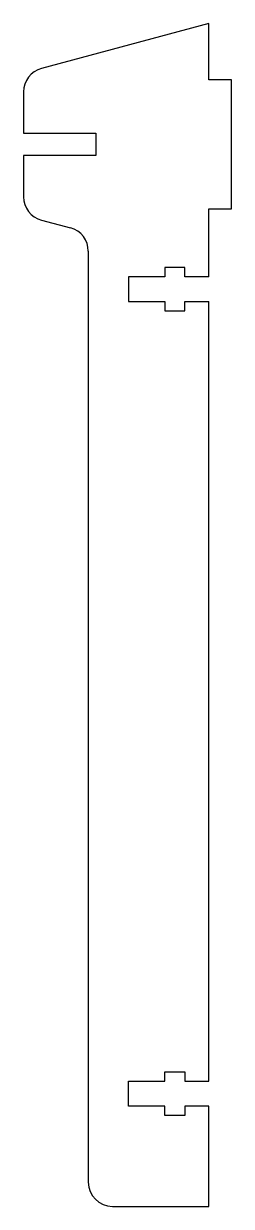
# Model space of a CAD drawing. Header units: millimetres. Extents: x -37 to -11, y -32 to 115.
import ezdxf

# ---------------------------------------------------------------- set-up
doc = ezdxf.new("R2010")
doc.units = ezdxf.units.MM
doc.layers.add('Shape2DView022', color=7, linetype='CONTINUOUS')

msp = doc.modelspace()

# ---------------------------------------------------------------- linework, layer by layer
at = {"layer": 'Shape2DView022'}
for p, q in [((-13.95, 115), (-34.7765, 109.42)), ((-13.95, 108), (-13.95, 115)), ((-11.15, 108), (-13.95, 108)), ((-11.15, 92), (-11.15, 108)), ((-37, 106.522), (-37, 101.4)), ((-37, 101.4), (-28, 101.4)), ((-28, 101.4), (-28, 98.6)), ((-28, 98.6), (-37, 98.6)), ((-37, 98.6), (-37, 93.4782)), ((-13.95, 83.55), (-13.95, 92)), ((-13.95, 92), (-11.15, 92)), ((-34.7765, 90.5804), (-31.1735, 89.615)), ((-28.95, 86.7173), (-28.95, -29)), ((-19.45, 84.7), (-19.45, 83.55)), ((-16.95, 84.7), (-19.45, 84.7)), ((-16.95, 83.55), (-16.95, 84.7)), ((-23.95, 83.55), (-23.95, 80.45)), ((-19.45, 83.55), (-23.95, 83.55)), ((-13.95, 83.55), (-16.95, 83.55)), ((-23.95, 80.45), (-19.45, 80.45)), ((-19.45, 80.45), (-19.45, 79.3)), ((-16.95, 80.45), (-13.95, 80.45)), ((-16.95, 79.3), (-16.95, 80.45)), ((-13.95, -16.45), (-13.95, 80.45)), ((-19.45, 79.3), (-16.95, 79.3)), ((-19.45, -16.45), (-19.45, -15.3)), ((-19.45, -15.3), (-16.95, -15.3)), ((-16.95, -15.3), (-16.95, -16.45)), ((-23.95, -19.55), (-23.95, -16.45)), ((-23.95, -16.45), (-19.45, -16.45)), ((-16.95, -16.45), (-13.95, -16.45)), ((-19.45, -19.55), (-23.95, -19.55)), ((-19.45, -20.7), (-19.45, -19.55)), ((-13.95, -19.55), (-16.95, -19.55)), ((-16.95, -19.55), (-16.95, -20.7)), ((-13.95, -32), (-13.95, -19.55)), ((-16.95, -20.7), (-19.45, -20.7)), ((-25.95, -32), (-13.95, -32))]:
    msp.add_line(p, q, dxfattribs=at)
for centre, start, end in [((-34, 106.522), 105, 180), ((-34, 93.4782), 180, -105), ((-31.95, 86.7173), 0, 75), ((-25.95, -29), 180, -90)]:
    msp.add_arc(centre, 3, start, end, dxfattribs=at)

doc.saveas('drawing.dxf')
